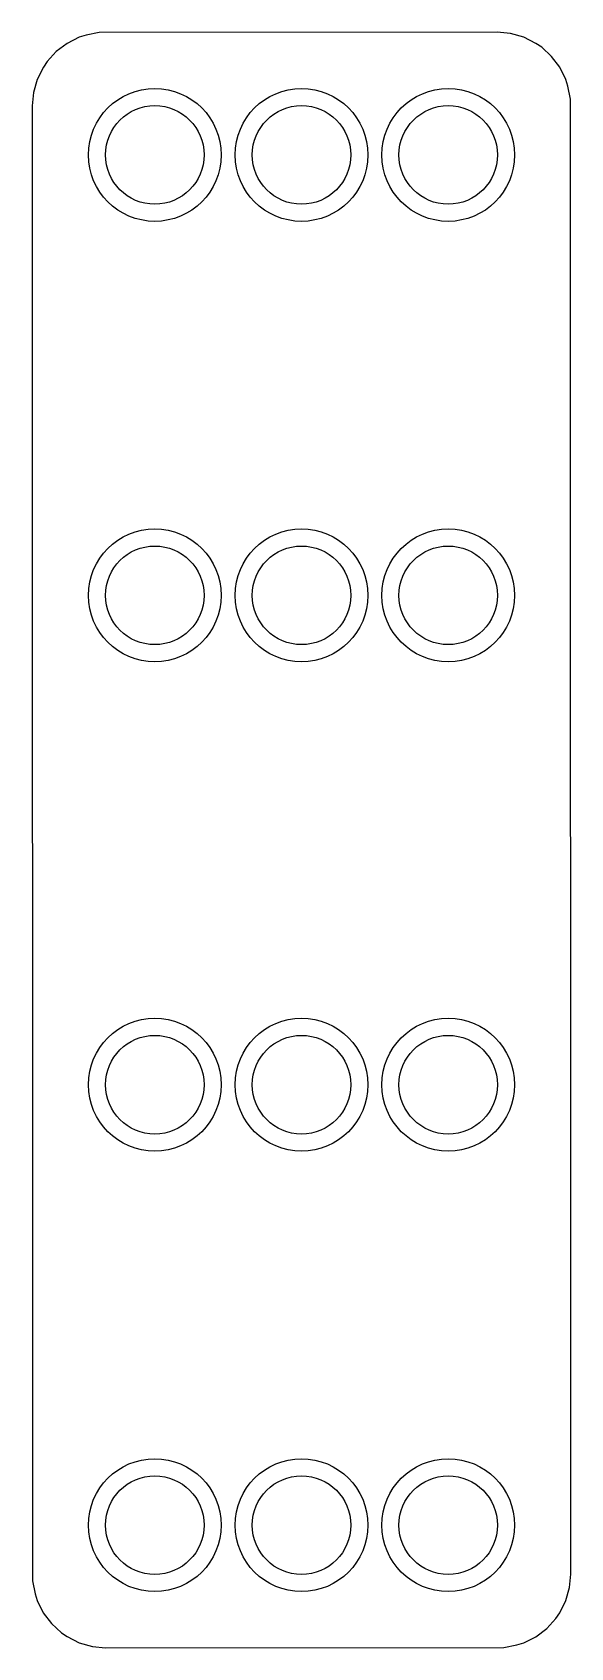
# Model space of a CAD drawing. Header units: millimetres. Extents: x -22 to 0, y 0 to 66.
import ezdxf

# ---------------------------------------------------------------- set-up
doc = ezdxf.new("R2010")
doc.units = ezdxf.units.MM
doc.layers.add('1', color=7, linetype='CONTINUOUS')

msp = doc.modelspace()

# ---------------------------------------------------------------- linework, layer by layer
at = {"layer": '1', "color": 0}
for p, q in [((-20.584, 65.559), (-21.027, 65.225)), ((-20.086, 65.806), (-20.584, 65.559)), ((-19.812, 65.898), (-20.086, 65.806)), ((-19.277, 65.997), (-19.812, 65.898)), ((-2.999, 66.01), (-19.277, 65.997)), ((-2.446, 65.958), (-2.999, 66.01)), ((-1.912, 65.806), (-2.446, 65.958)), ((-1.415, 65.558), (-1.912, 65.806)), ((-1.177, 65.396), (-1.415, 65.558)), ((-0.774, 65.027), (-1.177, 65.396)), ((-21.396, 64.822), (-21.558, 64.584)), ((-21.027, 65.225), (-21.396, 64.822)), ((-0.44, 64.584), (-0.774, 65.027)), ((-21.806, 64.087), (-21.958, 63.553)), ((-21.558, 64.584), (-21.806, 64.087)), ((-0.193, 64.086), (-0.44, 64.584)), ((-0.101, 63.812), (-0.193, 64.086)), ((-21.958, 63.553), (-22.01, 63.001)), ((-0.002, 63.277), (-0.101, 63.812)), ((-22.01, 63.001), (-21.997, 2.722)), ((0.01, 2.999), (-0.002, 63.277)), ((-21.997, 2.722), (-21.898, 2.187)), ((-0.041, 2.446), (0.01, 2.999)), ((-21.898, 2.187), (-21.806, 1.913)), ((-0.193, 1.912), (-0.041, 2.446)), ((-21.806, 1.913), (-21.559, 1.415)), ((-21.559, 1.415), (-21.225, 0.972)), ((-0.603, 1.177), (-0.441, 1.415)), ((-0.441, 1.415), (-0.193, 1.912)), ((-21.225, 0.972), (-20.822, 0.603)), ((-1.415, 0.44), (-0.972, 0.774)), ((-0.972, 0.774), (-0.603, 1.177)), ((-20.822, 0.603), (-20.584, 0.441)), ((-20.584, 0.441), (-20.087, 0.193)), ((-20.087, 0.193), (-19.553, 0.041)), ((-19.553, 0.041), (-19.014, -0.009)), ((-19.013, -0.01), (-2.722, 0.002)), ((-2.722, 0.002), (-2.187, 0.101)), ((-2.187, 0.101), (-1.913, 0.193)), ((-1.913, 0.193), (-1.415, 0.44)), ((-19.014, -0.009), (-19.013, -0.01))]:
    msp.add_line(p, q, dxfattribs=at)
at = {"layer": '1', "color": 1}
for centre, radius in [((-16.999, 60.999), 2.715), ((-10.999, 60.999), 2.715), ((-4.999, 60.999), 2.715), ((-16.999, 60.999), 2.015), ((-10.999, 60.999), 2.015), ((-4.999, 60.999), 2.015), ((-16.999, 42.999), 2.715), ((-10.999, 42.999), 2.715), ((-4.999, 42.999), 2.715), ((-16.999, 42.999), 2.015), ((-10.999, 42.999), 2.015), ((-4.999, 42.999), 2.015), ((-16.999, 22.999), 2.715), ((-10.999, 22.999), 2.715), ((-4.999, 22.999), 2.715), ((-16.999, 22.999), 2.015), ((-10.999, 22.999), 2.015), ((-4.999, 22.999), 2.015), ((-16.999, 4.999), 2.715), ((-10.999, 4.999), 2.715), ((-4.999, 4.999), 2.715), ((-16.999, 4.999), 2.015), ((-10.999, 4.999), 2.015), ((-4.999, 4.999), 2.015)]:
    msp.add_circle(centre, radius, dxfattribs=at)
at = {"layer": '1', "color": 0}
for centre in [(-16.999, 60.999), (-10.999, 60.999), (-4.999, 60.999), (-16.999, 42.999), (-10.999, 42.999), (-4.999, 42.999), (-16.999, 22.999), (-10.999, 22.999), (-4.999, 22.999), (-16.999, 4.999), (-10.999, 4.999), (-4.999, 4.999)]:
    msp.add_circle(centre, 2.015, dxfattribs=at)

doc.saveas('drawing.dxf')
